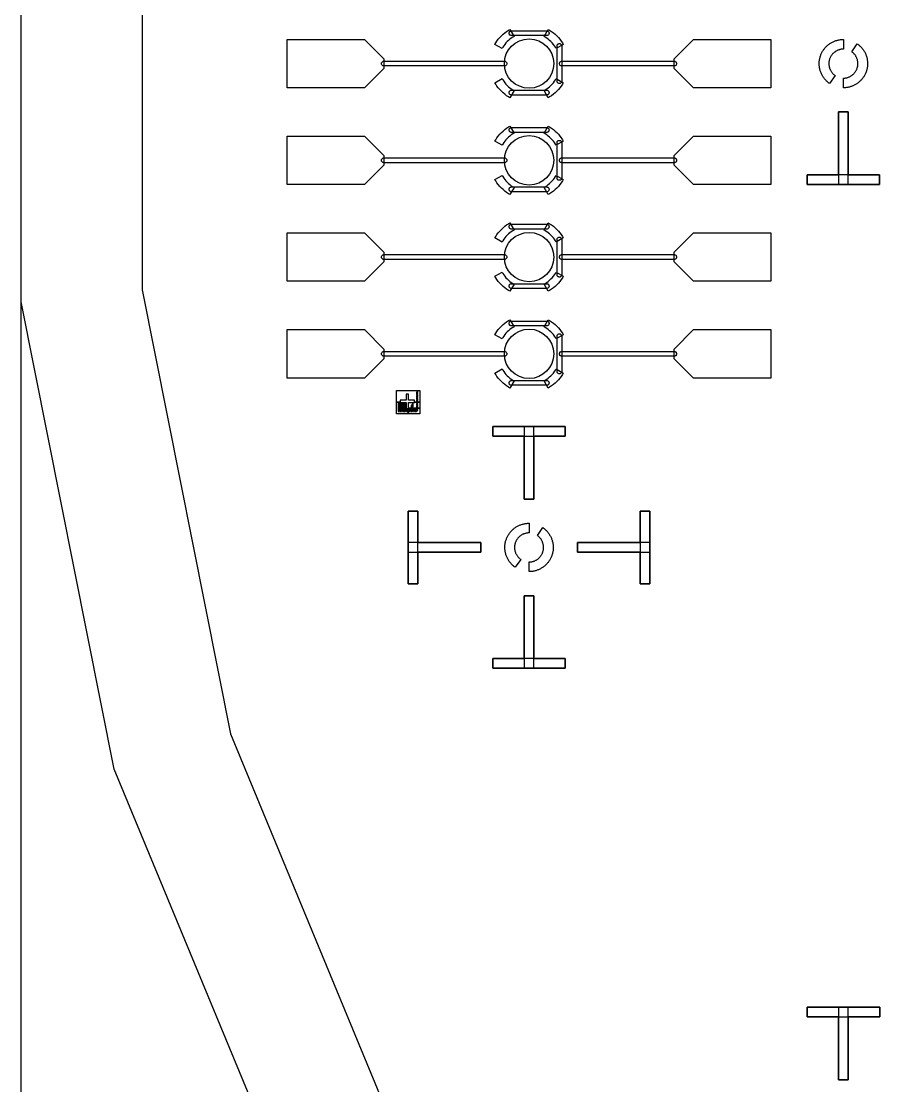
# Model space of a CAD drawing. Extents: x -17000 to 83000, y -61000 to 39000.
# Drawn here: x -17000 to 875, y -32126 to -10126 of the extents above; entities that cross this region are included whole.
import ezdxf

# ---------------------------------------------------------------- set-up
doc = ezdxf.new("R2010")
doc.units = 0
doc.layers.add('Boundaries', color=3, linetype='CONTINUOUS')
doc.layers.add('Central Electrodes', color=2, linetype='CONTINUOUS')

# ---------------------------------------------------------------- blocks, each defined once
blk = doc.blocks.new('Half_moon_alignment1')
at = {"layer": 'Central Electrodes'}
for points in [[(-286.79, -409.58), (-299.5, -400.5), (-311.75, -391), (-324, -381), (-335.75, -370.75), (-347, -360), (-358, -349), (-368.75, -337.5), (-379.25, -326), (-389.25, -314), (-398.75, -301.5), (-408, -289), (-417, -276), (-425.25, -263), (-433.25, -249.5), (-441, -236), (-448, -222), (-454.75, -208), (-461, -193.5), (-466.75, -179), (-472.25, -164.5), (-477.25, -149.5), (-481.5, -134.5), (-485.5, -119.5), (-489, -104.25), (-492, -89), (-494.5, -73.5), (-496.75, -58), (-498.25, -42.5), (-499.25, -27), (-500, -11.25), (-500, 4.25), (-499.75, 20), (-498.75, 35.5), (-497.5, 51), (-495.5, 66.5), (-493.25, 82), (-490.5, 97.5), (-487.25, 112.75), (-483.5, 127.75), (-479.25, 143), (-474.5, 157.75), (-469.25, 172.5), (-463.75, 187), (-457.75, 201.5), (-451, 215.75), (-444.25, 229.75), (-436.75, 243.5), (-429, 257), (-420.75, 270.25), (-412, 283.25), (-403, 296), (-393.5, 308.5), (-383.75, 320.5), (-373.5, 332.5), (-363, 344), (-352, 355), (-340.75, 366), (-329.25, 376.5), (-317.25, 386.5), (-305, 396.25), (-292.5, 405.5), (-279.75, 414.5), (-266.5, 423), (-253.25, 431.25), (-239.75, 438.75), (-225.75, 446), (-211.75, 453), (-197.5, 459.25), (-183, 465.25), (-168.5, 470.75), (-153.75, 475.75), (-138.75, 480.5), (-123.75, 484.5), (-108.5, 488), (-93.25, 491.25), (-77.75, 494), (-62.25, 496.25), (-46.75, 497.75), (-31.25, 499), (-15.5, 499.75), (0, 500), (0, 300), (-12, 299.75), (-24, 299), (-36, 297.75), (-48, 296.25), (-59.75, 294), (-71.5, 291.25), (-83.25, 288.25), (-94.75, 284.75), (-106.25, 280.75), (-117.25, 276.25), (-128.25, 271.25), (-139, 265.75), (-149.75, 260), (-160, 253.75), (-170, 247.25), (-179.75, 240.25), (-189.25, 232.75), (-198.5, 225), (-207.5, 216.75), (-216, 208.25), (-224.25, 199.5), (-232, 190.25), (-239.5, 180.75), (-246.5, 171), (-253.25, 161), (-259.5, 150.75), (-265.25, 140.25), (-270.75, 129.5), (-275.75, 118.5), (-280.25, 107.25), (-284.25, 96), (-288, 84.5), (-291, 72.75), (-293.75, 61), (-296, 49.25), (-297.75, 37.25), (-299, 25.25), (-299.75, 13.25), (-300, 1.25), (-299.75, -10.75), (-299.25, -22.75), (-298, -34.75), (-296.25, -46.75), (-294.25, -58.75), (-291.75, -70.5), (-288.5, -82), (-285, -93.5), (-281, -105), (-276.75, -116.25), (-271.75, -127.25), (-266.5, -138), (-260.75, -148.5), (-254.5, -159), (-248, -169), (-241, -178.75), (-233.5, -188.25), (-225.75, -197.5), (-217.75, -206.5), (-209.25, -215), (-200.5, -223.25), (-191.25, -231.25), (-181.75, -238.75), (-172.07, -245.75)], [(0, -500), (0, -300), (12, -299.75), (24, -299), (36, -297.75), (48, -296.25), (59.75, -294), (71.5, -291.25), (83.25, -288.25), (94.75, -284.75), (106.25, -280.75), (117.25, -276.25), (128.25, -271.25), (139, -265.75), (149.75, -260), (160, -253.75), (170, -247.25), (179.75, -240.25), (189.25, -232.75), (198.5, -225), (207.5, -216.75), (216, -208.25), (224.25, -199.5), (232, -190.25), (239.5, -180.75), (246.5, -171), (253.25, -161), (259.5, -150.75), (265.25, -140.25), (270.75, -129.5), (275.75, -118.5), (280.25, -107.25), (284.25, -96), (288, -84.5), (291, -72.75), (293.75, -61), (296, -49.25), (297.75, -37.25), (299, -25.25), (299.75, -13.25), (300, -1.25), (299.75, 10.75), (299.25, 22.75), (298, 34.75), (296.25, 46.75), (294.25, 58.75), (291.75, 70.5), (288.5, 82), (285, 93.5), (281, 105), (276.75, 116.25), (271.75, 127.25), (266.5, 138), (260.75, 148.5), (254.5, 159), (248, 169), (241, 178.75), (233.5, 188.25), (225.75, 197.5), (217.75, 206.5), (209.25, 215), (200.5, 223.25), (191.25, 231.25), (181.75, 238.75), (172.07, 245.75), (286.79, 409.58), (299.5, 400.5), (311.75, 391), (324, 381), (335.75, 370.75), (347, 360), (358, 349), (368.75, 337.5), (379.25, 326), (389.25, 314), (398.75, 301.5), (408, 289), (417, 276), (425.25, 263), (433.25, 249.5), (441, 236), (448, 222), (454.75, 208), (461, 193.5), (466.75, 179), (472.25, 164.5), (477.25, 149.5), (481.5, 134.5), (485.5, 119.5), (489, 104.25), (492, 89), (494.5, 73.5), (496.75, 58), (498.25, 42.5), (499.25, 27), (500, 11.25), (500, -4.25), (499.75, -20), (498.75, -35.5), (497.5, -51), (495.5, -66.5), (493.25, -82), (490.5, -97.5), (487.25, -112.75), (483.5, -127.75), (479.25, -143), (474.5, -157.75), (469.25, -172.5), (463.75, -187), (457.75, -201.5), (451, -215.75), (444.25, -229.75), (436.75, -243.5), (429, -257), (420.75, -270.25), (412, -283.25), (403, -296), (393.5, -308.5), (383.75, -320.5), (373.5, -332.5), (363, -344), (352, -355), (340.75, -366), (329.25, -376.5), (317.25, -386.5), (305, -396.25), (292.5, -405.5), (279.75, -414.5), (266.5, -423), (253.25, -431.25), (239.75, -438.75), (225.75, -446), (211.75, -453), (197.5, -459.25), (183, -465.25), (168.5, -470.75), (153.75, -475.75), (138.75, -480.5), (123.75, -484.5), (108.5, -488), (93.25, -491.25), (77.75, -494), (62.25, -496.25), (46.75, -497.75), (31.25, -499), (15.5, -499.75)]]:
    blk.add_lwpolyline(points, close=True, dxfattribs=at)
blk = doc.blocks.new('BIG_photolith_alignment1')
at = {"layer": 'Central Electrodes'}
for points in [[(-225, -17.5), (-225, 225), (210, 225), (210, 190), (190, 190), (190, 185), (210, 185), (210, 180.5), (190, 180.5), (190, 175.5), (210, 175.5), (210, 171), (190, 171), (190, 166), (210, 166), (210, 161.5), (190, 161.5), (190, 156.5), (210, 156.5), (210, 152), (190, 152), (190, 147), (210, 147), (210, 142.5), (190, 142.5), (190, 137.5), (210, 137.5), (210, 133), (190, 133), (190, 128), (210, 128), (210, 123.5), (190, 123.5), (190, 118.5), (210, 118.5), (210, 114), (190, 114), (190, 109), (210, 109), (210, 104.5), (190, 104.5), (190, 99.5), (210, 99.5), (210, 95), (190, 95), (190, 90), (210, 90), (210, 85.5), (190, 85.5), (190, 80.5), (210, 80.5), (210, 76), (190, 76), (190, 71), (210, 71), (210, 66.5), (190, 66.5), (190, 61.5), (210, 61.5), (210, 57), (190, 57), (190, 52), (210, 52), (210, 47.5), (190, 47.5), (190, 42.5), (210, 42.5), (210, 38), (190, 38), (190, 33), (210, 33), (210, 28.5), (190, 28.5), (190, 23.5), (210, 23.5), (210, 19), (190, 19), (190, 14), (210, 14), (210, 9.5), (190, 9.5), (190, 4.5), (210, 4.5), (210, 0), (185, 0), (185, -5), (210, -5), (210, -9.5), (190, -9.5), (190, -14.5), (210, -14.5), (210, 225), (260, 225), (260, -17.5), (150, -17.5), (150, 25), (25, 25), (25, 150), (-25, 150), (-25, 25), (-150, 25), (-150, -17.5)], [(-225, -260), (-225, -17.5), (-185, -17.5), (-185, -190), (-190, -190), (-190, -210), (-185, -210), (-185, -17.5), (-175.5, -17.5), (-175.5, -190), (-180.5, -190), (-180.5, -210), (-175.5, -210), (-175.5, -17.5), (-166, -17.5), (-166, -190), (-171, -190), (-171, -210), (-166, -210), (-166, -17.5), (-156.5, -17.5), (-156.5, -190), (-161.5, -190), (-161.5, -210), (-156.5, -210), (-156.5, -17.5), (-150, -17.5), (-150, -25), (-147, -25), (-147, -190), (-152, -190), (-152, -210), (-147, -210), (-147, -25), (-137.5, -25), (-137.5, -190), (-142.5, -190), (-142.5, -210), (-137.5, -210), (-137.5, -25), (-128, -25), (-128, -190), (-133, -190), (-133, -210), (-128, -210), (-128, -25), (-118.5, -25), (-118.5, -190), (-123.5, -190), (-123.5, -210), (-118.5, -210), (-118.5, -25), (-109, -25), (-109, -190), (-114, -190), (-114, -210), (-109, -210), (-109, -25), (-99.5, -25), (-99.5, -190), (-104.5, -190), (-104.5, -210), (-99.5, -210), (-99.5, -25), (-90, -25), (-90, -190), (-95, -190), (-95, -210), (-90, -210), (-90, -25), (-80.5, -25), (-80.5, -190), (-85.5, -190), (-85.5, -210), (-80.5, -210), (-80.5, -25), (-71, -25), (-71, -190), (-76, -190), (-76, -210), (-71, -210), (-71, -25), (-61.5, -25), (-61.5, -190), (-66.5, -190), (-66.5, -210), (-61.5, -210), (-61.5, -25), (-52, -25), (-52, -190), (-57, -190), (-57, -210), (-52, -210), (-52, -25), (-42.5, -25), (-42.5, -190), (-47.5, -190), (-47.5, -210), (-42.5, -210), (-42.5, -25), (-33, -25), (-33, -190), (-38, -190), (-38, -210), (-33, -210), (-33, -25), (-25, -25), (-25, -150), (-23.5, -150), (-23.5, -190), (-28.5, -190), (-28.5, -210), (-23.5, -210), (-23.5, -150), (-14, -150), (-14, -190), (-19, -190), (-19, -210), (-14, -210), (-14, -150), (-4.5, -150), (-4.5, -190), (-9.5, -190), (-9.5, -210), (-4.5, -210), (-4.5, -150), (5, -150), (5, -185), (0, -185), (0, -210), (5, -210), (5, -150), (14.5, -150), (14.5, -190), (9.5, -190), (9.5, -210), (14.5, -210), (14.5, -150), (17.5, -150), (17.5, -260)], [(17.5, -260), (17.5, -150), (24, -150), (24, -190), (19, -190), (19, -210), (24, -210), (24, -150), (25, -150), (25, -138.75), (33.5, -138.75), (33.5, -190), (28.5, -190), (28.5, -210), (33.5, -210), (33.5, -138.75), (43, -138.75), (43, -190), (38, -190), (38, -210), (43, -210), (43, -138.75), (52.5, -138.75), (52.5, -190), (47.5, -190), (47.5, -210), (52.5, -210), (52.5, -138.75), (62, -138.75), (62, -190), (57, -190), (57, -210), (62, -210), (62, -138.75), (71.5, -138.75), (71.5, -190), (66.5, -190), (66.5, -210), (71.5, -210), (71.5, -138.75), (81, -138.75), (81, -190), (76, -190), (76, -210), (81, -210), (81, -138.75), (90.5, -138.75), (90.5, -190), (85.5, -190), (85.5, -210), (90.5, -210), (90.5, -138.75), (100, -138.75), (100, -190), (95, -190), (95, -210), (100, -210), (100, -138.75), (109.5, -138.75), (109.5, -190), (104.5, -190), (104.5, -210), (109.5, -210), (109.5, -138.75), (119, -138.75), (119, -190), (114, -190), (114, -210), (119, -210), (119, -138.75), (128.5, -138.75), (128.5, -190), (123.5, -190), (123.5, -210), (128.5, -210), (128.5, -138.75), (138, -138.75), (138, -190), (133, -190), (133, -210), (138, -210), (138, -138.75), (147.5, -138.75), (147.5, -190), (142.5, -190), (142.5, -210), (147.5, -210), (147.5, -138.75), (157, -138.75), (157, -190), (152, -190), (152, -210), (157, -210), (157, -138.75), (166.5, -138.75), (166.5, -190), (161.5, -190), (161.5, -210), (166.5, -210), (166.5, -138.75), (176, -138.75), (176, -190), (171, -190), (171, -210), (176, -210), (176, -138.75), (185.5, -138.75), (185.5, -190), (180.5, -190), (180.5, -210), (185.5, -210), (185.5, -138.75), (210, -138.75), (210, -142.5), (190, -142.5), (190, -147.5), (210, -147.5), (210, -152), (190, -152), (190, -157), (210, -157), (210, -161.5), (190, -161.5), (190, -166.5), (210, -166.5), (210, -171), (190, -171), (190, -176), (210, -176), (210, -180.5), (190, -180.5), (190, -185.5), (210, -185.5), (210, -190), (190, -190), (190, -210), (195, -210), (195, -195), (210, -195), (210, -138.75), (260, -138.75), (260, -260)], [(25, -138.75), (25, -25), (117.5, -25), (117.5, -77.5), (82.5, -77.5), (82.5, -122.5), (117.5, -122.5), (117.5, -25), (150, -25), (150, -17.5), (210, -17.5), (210, -19), (190, -19), (190, -24), (210, -24), (210, -28.5), (190, -28.5), (190, -33.5), (210, -33.5), (210, -38), (190, -38), (190, -43), (210, -43), (210, -47.5), (190, -47.5), (190, -52.5), (210, -52.5), (210, -57), (190, -57), (190, -62), (210, -62), (210, -66.5), (190, -66.5), (190, -71.5), (210, -71.5), (210, -76), (190, -76), (190, -81), (210, -81), (210, -85.5), (190, -85.5), (190, -90.5), (210, -90.5), (210, -95), (190, -95), (190, -100), (210, -100), (210, -104.5), (190, -104.5), (190, -109.5), (210, -109.5), (210, -114), (190, -114), (190, -119), (210, -119), (210, -123.5), (190, -123.5), (190, -128.5), (210, -128.5), (210, -133), (190, -133), (190, -138), (210, -138), (210, -17.5), (260, -17.5), (260, -138.75)], [(92.5, -117.5), (87.5, -112.5), (87.5, -87.5), (92.5, -82.5), (107.5, -82.5), (112.5, -87.5), (112.5, -112.5), (107.5, -117.5), (92.5, -117.5), (92.5, -110), (95, -112.5), (105, -112.5), (107.5, -110), (107.5, -90), (105, -87.5), (95, -87.5), (92.5, -90)]]:
    blk.add_lwpolyline(points, close=True, dxfattribs=at)

msp = doc.modelspace()

# ---------------------------------------------------------------- linework, layer by layer
at = {"layer": 'Boundaries'}
msp.add_lwpolyline([(-17000, -61000), (-17000, 39000), (83000, 39000), (83000, -61000)], close=True, dxfattribs=at)
at = {"layer": 'Central Electrodes'}
for points in [[(47584.462, -59078.528), (37924.57, -61000), (28075.43, -61000), (18415.538, -59078.528), (9316.119, -55309.425), (1126.858, -49837.536), (-5837.536, -42873.142), (-11309.425, -34683.881), (-15078.528, -25584.462), (-17000, -15924.57), (-17000, -6075.43)], [(-14500, -6321.658), (-14500, -15678.342), (-12674.602, -24855.239), (-9093.954, -33499.687), (-3895.659, -41279.485), (2720.515, -47895.659), (10500.313, -53093.954), (19144.761, -56674.602), (28321.658, -58500), (37678.342, -58500), (46855.239, -56674.602)], [(-100.863, -11998.084), (-100.863, -13498.084)], [(99.137, -11998.084), (-100.863, -11998.084)], [(99.137, -13498.084), (99.137, -11998.084)], [(-750.863, -13298.084), (-750.863, -13498.084)], [(749.137, -13298.084), (-750.863, -13298.084)], [(749.137, -13498.084), (749.137, -13298.084)], [(-750.863, -13498.084), (749.137, -13498.084)], [(-100.863, -13498.084), (99.137, -13498.084)], [(-5750.136, -18501.916), (-7250.136, -18501.916)], [(-7250.136, -18501.916), (-7250.136, -18701.916)], [(-6600.136, -18501.916), (-6600.136, -20001.916)], [(-6400.136, -18501.916), (-6600.136, -18501.916)], [(-6400.136, -20001.916), (-6400.136, -18501.916)], [(-5750.136, -18701.916), (-5750.136, -18501.916)], [(-7250.136, -18701.916), (-5750.136, -18701.916)], [(-6600.136, -20001.916), (-6400.136, -20001.916)], [(-8800.136, -20251.916), (-9000.136, -20251.916)], [(-9000.136, -20251.916), (-9000.136, -21751.916)], [(-8800.136, -21751.916), (-8800.136, -20251.916)], [(-4199.865, -20250.973), (-4199.865, -21750.973)], [(-3999.865, -20250.973), (-4199.865, -20250.973)], [(-3999.865, -21750.973), (-3999.865, -20250.973)], [(-9000.136, -20901.916), (-9000.136, -21101.916)], [(-7500.136, -20901.916), (-9000.136, -20901.916)], [(-9000.136, -21101.916), (-7500.136, -21101.916)], [(-7500.136, -21101.916), (-7500.136, -20901.916)], [(-3999.865, -20900.973), (-5499.865, -20900.973)], [(-5499.865, -20900.973), (-5499.865, -21100.973)], [(-5499.865, -21100.973), (-3999.865, -21100.973)], [(-3999.865, -21100.973), (-3999.865, -20900.973)], [(-9000.136, -21751.916), (-8800.136, -21751.916)], [(-4199.865, -21750.973), (-3999.865, -21750.973)], [(-6400.863, -21998.084), (-6600.863, -21998.084)], [(-6600.863, -21998.084), (-6600.863, -23498.084)], [(-6400.863, -23498.084), (-6400.863, -21998.084)], [(-7250.863, -23298.084), (-7250.863, -23498.084)], [(-5750.863, -23298.084), (-7250.863, -23298.084)], [(-5750.863, -23498.084), (-5750.863, -23298.084)], [(-7250.863, -23498.084), (-5750.863, -23498.084)], [(-6600.863, -23498.084), (-6400.863, -23498.084)], [(-750.136, -30501.916), (-750.136, -30701.916)], [(749.865, -30501.916), (-750.136, -30501.916)], [(-100.136, -30501.916), (-100.136, -32001.916)], [(99.865, -30501.916), (-100.136, -30501.916)], [(99.865, -32001.916), (99.865, -30501.916)], [(749.865, -30701.916), (749.865, -30501.916)], [(-750.136, -30701.916), (749.865, -30701.916)], [(-100.136, -32001.916), (99.865, -32001.916)]]:
    msp.add_lwpolyline(points, dxfattribs=at)
for points in [[(-7059.257, -10688.66), (-7206.48, -10603.66), (-7189.697, -10574.589), (-7163.793, -10535.206), (-7135.646, -10497.398), (-7105.346, -10461.287), (-7072.999, -10427.001), (-7038.713, -10394.654), (-7002.602, -10364.354), (-6964.794, -10336.207), (-6925.411, -10310.303), (-6896.34, -10293.52), (-6811.34, -10440.743), (-6836.127, -10455.055), (-6867.243, -10475.521), (-6897.121, -10497.763), (-6925.649, -10521.701), (-6952.74, -10547.26), (-6978.299, -10574.351), (-7002.237, -10602.879), (-7024.479, -10632.757), (-7044.945, -10663.873)], [(-6867.425, -10422.132), (-6877.084, -10420.211), (-6886.184, -10416.441), (-6894.373, -10410.97), (-6901.338, -10404.005), (-6906.809, -10395.816), (-6910.579, -10386.716), (-6912.5, -10377.057), (-6912.5, -10367.207), (-6910.579, -10357.548), (-6906.809, -10348.448), (-6901.338, -10340.259), (-6894.373, -10333.294), (-6886.184, -10327.823), (-6877.084, -10324.053), (-6867.425, -10322.132), (-6132.575, -10322.132), (-6122.916, -10324.053), (-6113.816, -10327.823), (-6105.627, -10333.294), (-6098.662, -10340.259), (-6093.191, -10348.448), (-6089.421, -10357.548), (-6087.5, -10367.207), (-6087.5, -10377.057), (-6089.421, -10386.716), (-6093.191, -10395.816), (-6098.662, -10404.005), (-6105.627, -10410.97), (-6113.816, -10416.441), (-6122.916, -10420.211), (-6132.575, -10422.132)], [(-5940.743, -10688.66), (-5955.055, -10663.873), (-5975.521, -10632.757), (-5997.763, -10602.879), (-6021.701, -10574.351), (-6047.26, -10547.26), (-6074.351, -10521.701), (-6102.879, -10497.763), (-6132.757, -10475.521), (-6163.873, -10455.055), (-6188.66, -10440.743), (-6103.66, -10293.52), (-6074.589, -10310.303), (-6035.206, -10336.207), (-5997.398, -10364.354), (-5961.287, -10394.654), (-5927.001, -10427.001), (-5894.654, -10461.287), (-5864.354, -10497.398), (-5836.207, -10535.206), (-5810.303, -10574.589), (-5793.52, -10603.661)], [(-11500, -11500), (-11500, -10500), (-9900, -10500), (-9500, -10900), (-9500, -11100), (-9900, -11500)], [(-3100, -11500), (-3500, -11100), (-3500, -10900), (-3100, -10500), (-1500, -10500), (-1500, -11500)], [(-5877.057, -11412.5), (-5886.716, -11410.579), (-5895.816, -11406.809), (-5904.005, -11401.338), (-5910.97, -11394.373), (-5916.441, -11386.184), (-5920.211, -11377.084), (-5922.132, -11367.425), (-5922.132, -10632.575), (-5920.211, -10622.916), (-5916.441, -10613.816), (-5910.97, -10605.627), (-5904.005, -10598.662), (-5895.816, -10593.191), (-5886.716, -10589.421), (-5877.057, -10587.5), (-5867.207, -10587.5), (-5857.548, -10589.421), (-5848.448, -10593.191), (-5840.259, -10598.662), (-5833.294, -10605.627), (-5827.823, -10613.816), (-5824.053, -10622.916), (-5822.132, -10632.575), (-5822.132, -11367.425), (-5824.053, -11377.084), (-5827.823, -11386.184), (-5833.294, -11394.373), (-5840.259, -11401.338), (-5848.448, -11406.809), (-5857.548, -11410.579), (-5867.207, -11412.5)], [(-9504.925, -11050), (-9514.584, -11048.079), (-9523.684, -11044.309), (-9531.873, -11038.838), (-9538.838, -11031.873), (-9544.309, -11023.684), (-9548.079, -11014.584), (-9550, -11004.925), (-9550, -10995.075), (-9548.079, -10985.416), (-9544.309, -10976.316), (-9538.838, -10968.127), (-9531.873, -10961.162), (-9523.684, -10955.691), (-9514.584, -10951.921), (-9504.925, -10950), (-7005.327, -10950), (-6995.668, -10951.921), (-6986.568, -10955.691), (-6978.379, -10961.162), (-6971.414, -10968.127), (-6965.943, -10976.316), (-6962.173, -10985.416), (-6960.252, -10995.075), (-6960.252, -11004.925), (-6962.173, -11014.584), (-6965.943, -11023.684), (-6971.414, -11031.873), (-6978.379, -11038.838), (-6986.568, -11044.309), (-6995.668, -11048.079), (-7005.327, -11050)], [(-5827.057, -11050), (-5836.716, -11048.079), (-5845.816, -11044.309), (-5854.005, -11038.838), (-5860.97, -11031.873), (-5866.441, -11023.684), (-5870.211, -11014.584), (-5872.132, -11004.925), (-5872.132, -10995.075), (-5870.211, -10985.416), (-5866.441, -10976.316), (-5860.97, -10968.127), (-5854.005, -10961.162), (-5845.816, -10955.691), (-5836.716, -10951.921), (-5827.057, -10950), (-3495.075, -10950), (-3485.416, -10951.921), (-3476.316, -10955.691), (-3468.127, -10961.162), (-3461.162, -10968.127), (-3455.691, -10976.316), (-3451.921, -10985.416), (-3450, -10995.075), (-3450, -11004.925), (-3451.921, -11014.584), (-3455.691, -11023.684), (-3461.162, -11031.873), (-3468.127, -11038.838), (-3476.316, -11044.309), (-3485.416, -11048.079), (-3495.075, -11050)], [(-6896.34, -11706.48), (-6925.411, -11689.697), (-6964.794, -11663.794), (-7002.602, -11635.646), (-7038.713, -11605.346), (-7072.999, -11572.999), (-7105.346, -11538.713), (-7135.646, -11502.602), (-7163.793, -11464.794), (-7189.697, -11425.411), (-7206.48, -11396.34), (-7059.257, -11311.34), (-7044.945, -11336.127), (-7024.479, -11367.243), (-7002.237, -11397.121), (-6978.299, -11425.649), (-6952.74, -11452.74), (-6925.649, -11478.299), (-6897.121, -11502.237), (-6867.243, -11524.48), (-6836.127, -11544.945), (-6811.34, -11559.257)], [(-6103.66, -11706.48), (-6188.66, -11559.257), (-6163.873, -11544.945), (-6132.757, -11524.48), (-6102.879, -11502.237), (-6074.351, -11478.299), (-6047.26, -11452.74), (-6021.701, -11425.649), (-5997.763, -11397.121), (-5975.521, -11367.243), (-5955.055, -11336.127), (-5940.743, -11311.34), (-5793.52, -11396.34), (-5810.303, -11425.411), (-5836.207, -11464.794), (-5864.354, -11502.602), (-5894.654, -11538.713), (-5927.001, -11572.999), (-5961.287, -11605.346), (-5997.398, -11635.646), (-6035.206, -11663.794), (-6074.589, -11689.697)], [(-6867.425, -11650), (-6877.084, -11648.079), (-6886.184, -11644.309), (-6894.373, -11638.838), (-6901.338, -11631.873), (-6906.809, -11623.684), (-6910.579, -11614.584), (-6912.5, -11604.925), (-6912.5, -11595.075), (-6910.579, -11585.416), (-6906.809, -11576.316), (-6901.338, -11568.127), (-6894.373, -11561.162), (-6886.184, -11555.691), (-6877.084, -11551.921), (-6867.425, -11550), (-6132.575, -11550), (-6122.916, -11551.921), (-6113.816, -11555.691), (-6105.627, -11561.162), (-6098.662, -11568.127), (-6093.191, -11576.316), (-6089.421, -11585.416), (-6087.5, -11595.075), (-6087.5, -11604.925), (-6089.421, -11614.584), (-6093.191, -11623.684), (-6098.662, -11631.873), (-6105.627, -11638.838), (-6113.816, -11644.309), (-6122.916, -11648.079), (-6132.575, -11650)], [(-750.863, -13498.084), (-750.863, -13298.084), (-100.863, -13298.084), (-100.863, -11998.084), (99.137, -11998.084), (99.137, -13298.084), (749.137, -13298.084), (749.137, -13498.084)], [(-7059.257, -12688.66), (-7206.48, -12603.66), (-7189.697, -12574.589), (-7163.793, -12535.206), (-7135.646, -12497.398), (-7105.346, -12461.287), (-7072.999, -12427.001), (-7038.713, -12394.654), (-7002.602, -12364.354), (-6964.794, -12336.207), (-6925.411, -12310.303), (-6896.34, -12293.52), (-6811.34, -12440.743), (-6836.127, -12455.055), (-6867.243, -12475.521), (-6897.121, -12497.763), (-6925.649, -12521.701), (-6952.74, -12547.26), (-6978.299, -12574.351), (-7002.237, -12602.879), (-7024.479, -12632.757), (-7044.945, -12663.873)], [(-5940.743, -12688.66), (-5955.055, -12663.873), (-5975.521, -12632.757), (-5997.763, -12602.879), (-6021.701, -12574.351), (-6047.26, -12547.26), (-6074.351, -12521.701), (-6102.879, -12497.763), (-6132.757, -12475.521), (-6163.873, -12455.055), (-6188.66, -12440.743), (-6103.66, -12293.52), (-6074.589, -12310.303), (-6035.206, -12336.207), (-5997.398, -12364.354), (-5961.287, -12394.654), (-5927.001, -12427.001), (-5894.654, -12461.287), (-5864.354, -12497.398), (-5836.207, -12535.206), (-5810.303, -12574.589), (-5793.52, -12603.66)], [(-11500, -13500), (-11500, -12500), (-9900, -12500), (-9500, -12900), (-9500, -13100), (-9900, -13500)], [(-6867.425, -12422.132), (-6877.084, -12420.211), (-6886.184, -12416.441), (-6894.373, -12410.97), (-6901.338, -12404.005), (-6906.809, -12395.816), (-6910.579, -12386.716), (-6912.5, -12377.057), (-6912.5, -12367.207), (-6910.579, -12357.548), (-6906.809, -12348.448), (-6901.338, -12340.259), (-6894.373, -12333.294), (-6886.184, -12327.823), (-6877.084, -12324.053), (-6867.425, -12322.132), (-6132.575, -12322.132), (-6122.916, -12324.053), (-6113.816, -12327.823), (-6105.627, -12333.294), (-6098.662, -12340.259), (-6093.191, -12348.448), (-6089.421, -12357.548), (-6087.5, -12367.207), (-6087.5, -12377.057), (-6089.421, -12386.716), (-6093.191, -12395.816), (-6098.662, -12404.005), (-6105.627, -12410.97), (-6113.816, -12416.441), (-6122.916, -12420.211), (-6132.575, -12422.132)], [(-3100, -13500), (-3500, -13100), (-3500, -12900), (-3100, -12500), (-1500, -12500), (-1500, -13500)], [(-5877.057, -13412.5), (-5886.716, -13410.579), (-5895.816, -13406.809), (-5904.005, -13401.338), (-5910.97, -13394.373), (-5916.441, -13386.184), (-5920.211, -13377.084), (-5922.132, -13367.425), (-5922.132, -12632.575), (-5920.211, -12622.916), (-5916.441, -12613.816), (-5910.97, -12605.627), (-5904.005, -12598.662), (-5895.816, -12593.191), (-5886.716, -12589.421), (-5877.057, -12587.5), (-5867.207, -12587.5), (-5857.548, -12589.421), (-5848.448, -12593.191), (-5840.259, -12598.662), (-5833.294, -12605.627), (-5827.823, -12613.816), (-5824.053, -12622.916), (-5822.132, -12632.575), (-5822.132, -13367.425), (-5824.053, -13377.084), (-5827.823, -13386.184), (-5833.294, -13394.373), (-5840.259, -13401.338), (-5848.448, -13406.809), (-5857.548, -13410.579), (-5867.207, -13412.5)], [(-9504.925, -13050), (-9514.584, -13048.079), (-9523.684, -13044.309), (-9531.873, -13038.838), (-9538.838, -13031.873), (-9544.309, -13023.684), (-9548.079, -13014.584), (-9550, -13004.925), (-9550, -12995.075), (-9548.079, -12985.416), (-9544.309, -12976.316), (-9538.838, -12968.127), (-9531.873, -12961.162), (-9523.684, -12955.691), (-9514.584, -12951.921), (-9504.925, -12950), (-7005.327, -12950), (-6995.668, -12951.921), (-6986.568, -12955.691), (-6978.379, -12961.162), (-6971.414, -12968.127), (-6965.943, -12976.316), (-6962.173, -12985.416), (-6960.252, -12995.075), (-6960.252, -13004.925), (-6962.173, -13014.584), (-6965.943, -13023.684), (-6971.414, -13031.873), (-6978.379, -13038.838), (-6986.568, -13044.309), (-6995.668, -13048.079), (-7005.327, -13050)], [(-5827.057, -13050), (-5836.716, -13048.079), (-5845.816, -13044.309), (-5854.005, -13038.838), (-5860.97, -13031.873), (-5866.441, -13023.684), (-5870.211, -13014.584), (-5872.132, -13004.925), (-5872.132, -12995.075), (-5870.211, -12985.416), (-5866.441, -12976.316), (-5860.97, -12968.127), (-5854.005, -12961.162), (-5845.816, -12955.691), (-5836.716, -12951.921), (-5827.057, -12950), (-3495.075, -12950), (-3485.416, -12951.921), (-3476.316, -12955.691), (-3468.127, -12961.162), (-3461.162, -12968.127), (-3455.691, -12976.316), (-3451.921, -12985.416), (-3450, -12995.075), (-3450, -13004.925), (-3451.921, -13014.584), (-3455.691, -13023.684), (-3461.162, -13031.873), (-3468.127, -13038.838), (-3476.316, -13044.309), (-3485.416, -13048.079), (-3495.075, -13050)], [(-6896.34, -13706.48), (-6925.411, -13689.697), (-6964.794, -13663.794), (-7002.602, -13635.646), (-7038.713, -13605.346), (-7072.999, -13572.999), (-7105.346, -13538.713), (-7135.646, -13502.602), (-7163.793, -13464.794), (-7189.697, -13425.411), (-7206.48, -13396.34), (-7059.257, -13311.34), (-7044.945, -13336.127), (-7024.479, -13367.243), (-7002.237, -13397.121), (-6978.299, -13425.649), (-6952.74, -13452.74), (-6925.649, -13478.299), (-6897.121, -13502.237), (-6867.243, -13524.48), (-6836.127, -13544.945), (-6811.34, -13559.257)], [(-6103.66, -13706.48), (-6188.66, -13559.257), (-6163.873, -13544.945), (-6132.757, -13524.48), (-6102.879, -13502.237), (-6074.351, -13478.299), (-6047.26, -13452.74), (-6021.701, -13425.649), (-5997.763, -13397.121), (-5975.521, -13367.243), (-5955.055, -13336.127), (-5940.743, -13311.34), (-5793.52, -13396.34), (-5810.303, -13425.411), (-5836.207, -13464.794), (-5864.354, -13502.602), (-5894.654, -13538.713), (-5927.001, -13572.999), (-5961.287, -13605.346), (-5997.398, -13635.646), (-6035.206, -13663.794), (-6074.589, -13689.697)], [(-6867.425, -13650), (-6877.084, -13648.079), (-6886.184, -13644.309), (-6894.373, -13638.838), (-6901.338, -13631.873), (-6906.809, -13623.684), (-6910.579, -13614.584), (-6912.5, -13604.925), (-6912.5, -13595.075), (-6910.579, -13585.416), (-6906.809, -13576.316), (-6901.338, -13568.127), (-6894.373, -13561.162), (-6886.184, -13555.691), (-6877.084, -13551.921), (-6867.425, -13550), (-6132.575, -13550), (-6122.916, -13551.921), (-6113.816, -13555.691), (-6105.627, -13561.162), (-6098.662, -13568.127), (-6093.191, -13576.316), (-6089.421, -13585.416), (-6087.5, -13595.075), (-6087.5, -13604.925), (-6089.421, -13614.584), (-6093.191, -13623.684), (-6098.662, -13631.873), (-6105.627, -13638.838), (-6113.816, -13644.309), (-6122.916, -13648.079), (-6132.575, -13650)], [(-7059.257, -14688.66), (-7206.48, -14603.66), (-7189.697, -14574.589), (-7163.793, -14535.206), (-7135.646, -14497.398), (-7105.346, -14461.287), (-7072.999, -14427.001), (-7038.713, -14394.654), (-7002.602, -14364.354), (-6964.794, -14336.207), (-6925.411, -14310.303), (-6896.34, -14293.52), (-6811.34, -14440.743), (-6836.127, -14455.055), (-6867.243, -14475.521), (-6897.121, -14497.763), (-6925.649, -14521.701), (-6952.74, -14547.26), (-6978.299, -14574.351), (-7002.237, -14602.879), (-7024.479, -14632.757), (-7044.945, -14663.873)], [(-5940.743, -14688.66), (-5955.055, -14663.873), (-5975.521, -14632.757), (-5997.763, -14602.879), (-6021.701, -14574.351), (-6047.26, -14547.26), (-6074.351, -14521.701), (-6102.879, -14497.763), (-6132.757, -14475.521), (-6163.873, -14455.055), (-6188.66, -14440.743), (-6103.66, -14293.52), (-6074.589, -14310.303), (-6035.206, -14336.207), (-5997.398, -14364.354), (-5961.287, -14394.654), (-5927.001, -14427.001), (-5894.654, -14461.287), (-5864.354, -14497.398), (-5836.207, -14535.206), (-5810.303, -14574.589), (-5793.52, -14603.661)], [(-11500, -15500), (-11500, -14500), (-9900, -14500), (-9500, -14900), (-9500, -15100), (-9900, -15500)], [(-6867.425, -14422.132), (-6877.084, -14420.211), (-6886.184, -14416.441), (-6894.373, -14410.97), (-6901.338, -14404.005), (-6906.809, -14395.816), (-6910.579, -14386.716), (-6912.5, -14377.057), (-6912.5, -14367.207), (-6910.579, -14357.548), (-6906.809, -14348.448), (-6901.338, -14340.259), (-6894.373, -14333.294), (-6886.184, -14327.823), (-6877.084, -14324.053), (-6867.425, -14322.132), (-6132.575, -14322.132), (-6122.916, -14324.053), (-6113.816, -14327.823), (-6105.627, -14333.294), (-6098.662, -14340.259), (-6093.191, -14348.448), (-6089.421, -14357.548), (-6087.5, -14367.207), (-6087.5, -14377.057), (-6089.421, -14386.716), (-6093.191, -14395.816), (-6098.662, -14404.005), (-6105.627, -14410.97), (-6113.816, -14416.441), (-6122.916, -14420.211), (-6132.575, -14422.132)], [(-3100, -15500), (-3500, -15100), (-3500, -14900), (-3100, -14500), (-1500, -14500), (-1500, -15500)], [(-5877.057, -15412.5), (-5886.716, -15410.579), (-5895.816, -15406.809), (-5904.005, -15401.338), (-5910.97, -15394.373), (-5916.441, -15386.184), (-5920.211, -15377.084), (-5922.132, -15367.425), (-5922.132, -14632.575), (-5920.211, -14622.916), (-5916.441, -14613.816), (-5910.97, -14605.627), (-5904.005, -14598.662), (-5895.816, -14593.191), (-5886.716, -14589.421), (-5877.057, -14587.5), (-5867.207, -14587.5), (-5857.548, -14589.421), (-5848.448, -14593.191), (-5840.259, -14598.662), (-5833.294, -14605.627), (-5827.823, -14613.816), (-5824.053, -14622.916), (-5822.132, -14632.575), (-5822.132, -15367.425), (-5824.053, -15377.084), (-5827.823, -15386.184), (-5833.294, -15394.373), (-5840.259, -15401.338), (-5848.448, -15406.809), (-5857.548, -15410.579), (-5867.207, -15412.5)], [(-9504.925, -15050), (-9514.584, -15048.079), (-9523.684, -15044.309), (-9531.873, -15038.838), (-9538.838, -15031.873), (-9544.309, -15023.684), (-9548.079, -15014.584), (-9550, -15004.925), (-9550, -14995.075), (-9548.079, -14985.416), (-9544.309, -14976.316), (-9538.838, -14968.127), (-9531.873, -14961.162), (-9523.684, -14955.691), (-9514.584, -14951.921), (-9504.925, -14950), (-7005.327, -14950), (-6995.668, -14951.921), (-6986.568, -14955.691), (-6978.379, -14961.162), (-6971.414, -14968.127), (-6965.943, -14976.316), (-6962.173, -14985.416), (-6960.252, -14995.075), (-6960.252, -15004.925), (-6962.173, -15014.584), (-6965.943, -15023.684), (-6971.414, -15031.873), (-6978.379, -15038.838), (-6986.568, -15044.309), (-6995.668, -15048.079), (-7005.327, -15050)], [(-5827.057, -15050), (-5836.716, -15048.079), (-5845.816, -15044.309), (-5854.005, -15038.838), (-5860.97, -15031.873), (-5866.441, -15023.684), (-5870.211, -15014.584), (-5872.132, -15004.925), (-5872.132, -14995.075), (-5870.211, -14985.416), (-5866.441, -14976.316), (-5860.97, -14968.127), (-5854.005, -14961.162), (-5845.816, -14955.691), (-5836.716, -14951.921), (-5827.057, -14950), (-3495.075, -14950), (-3485.416, -14951.921), (-3476.316, -14955.691), (-3468.127, -14961.162), (-3461.162, -14968.127), (-3455.691, -14976.316), (-3451.921, -14985.416), (-3450, -14995.075), (-3450, -15004.925), (-3451.921, -15014.584), (-3455.691, -15023.684), (-3461.162, -15031.873), (-3468.127, -15038.838), (-3476.316, -15044.309), (-3485.416, -15048.079), (-3495.075, -15050)], [(-6896.34, -15706.48), (-6925.411, -15689.697), (-6964.794, -15663.794), (-7002.602, -15635.646), (-7038.713, -15605.346), (-7072.999, -15572.999), (-7105.346, -15538.713), (-7135.646, -15502.602), (-7163.793, -15464.794), (-7189.697, -15425.411), (-7206.48, -15396.34), (-7059.257, -15311.34), (-7044.945, -15336.127), (-7024.479, -15367.243), (-7002.237, -15397.121), (-6978.299, -15425.649), (-6952.74, -15452.74), (-6925.649, -15478.299), (-6897.121, -15502.237), (-6867.243, -15524.48), (-6836.127, -15544.945), (-6811.34, -15559.257)], [(-6103.66, -15706.48), (-6188.66, -15559.257), (-6163.873, -15544.945), (-6132.757, -15524.48), (-6102.879, -15502.237), (-6074.351, -15478.299), (-6047.26, -15452.74), (-6021.701, -15425.649), (-5997.763, -15397.121), (-5975.521, -15367.243), (-5955.055, -15336.127), (-5940.743, -15311.34), (-5793.52, -15396.34), (-5810.303, -15425.411), (-5836.207, -15464.794), (-5864.354, -15502.602), (-5894.654, -15538.713), (-5927.001, -15572.999), (-5961.287, -15605.346), (-5997.398, -15635.646), (-6035.206, -15663.794), (-6074.589, -15689.697)], [(-6867.425, -15650), (-6877.084, -15648.079), (-6886.184, -15644.309), (-6894.373, -15638.838), (-6901.338, -15631.873), (-6906.809, -15623.684), (-6910.579, -15614.584), (-6912.5, -15604.925), (-6912.5, -15595.075), (-6910.579, -15585.416), (-6906.809, -15576.316), (-6901.338, -15568.127), (-6894.373, -15561.162), (-6886.184, -15555.691), (-6877.084, -15551.921), (-6867.425, -15550), (-6132.575, -15550), (-6122.916, -15551.921), (-6113.816, -15555.691), (-6105.627, -15561.162), (-6098.662, -15568.127), (-6093.191, -15576.316), (-6089.421, -15585.416), (-6087.5, -15595.075), (-6087.5, -15604.925), (-6089.421, -15614.584), (-6093.191, -15623.684), (-6098.662, -15631.873), (-6105.627, -15638.838), (-6113.816, -15644.309), (-6122.916, -15648.079), (-6132.575, -15650)], [(-11500, -17500), (-11500, -16500), (-9900, -16500), (-9500, -16900), (-9500, -17100), (-9900, -17500)], [(-7059.257, -16688.66), (-7206.48, -16603.66), (-7189.697, -16574.589), (-7163.793, -16535.206), (-7135.646, -16497.398), (-7105.346, -16461.287), (-7072.999, -16427.001), (-7038.713, -16394.654), (-7002.602, -16364.354), (-6964.794, -16336.207), (-6925.411, -16310.303), (-6896.34, -16293.52), (-6811.34, -16440.743), (-6836.127, -16455.055), (-6867.243, -16475.521), (-6897.121, -16497.763), (-6925.649, -16521.701), (-6952.74, -16547.26), (-6978.299, -16574.351), (-7002.237, -16602.879), (-7024.479, -16632.757), (-7044.945, -16663.873)], [(-6867.425, -16422.132), (-6877.084, -16420.211), (-6886.184, -16416.441), (-6894.373, -16410.97), (-6901.338, -16404.005), (-6906.809, -16395.816), (-6910.579, -16386.716), (-6912.5, -16377.057), (-6912.5, -16367.207), (-6910.579, -16357.548), (-6906.809, -16348.448), (-6901.338, -16340.259), (-6894.373, -16333.294), (-6886.184, -16327.823), (-6877.084, -16324.053), (-6867.425, -16322.132), (-6132.575, -16322.132), (-6122.916, -16324.053), (-6113.816, -16327.823), (-6105.627, -16333.294), (-6098.662, -16340.259), (-6093.191, -16348.448), (-6089.421, -16357.548), (-6087.5, -16367.207), (-6087.5, -16377.057), (-6089.421, -16386.716), (-6093.191, -16395.816), (-6098.662, -16404.005), (-6105.627, -16410.97), (-6113.816, -16416.441), (-6122.916, -16420.211), (-6132.575, -16422.132)], [(-5940.743, -16688.66), (-5955.055, -16663.873), (-5975.521, -16632.757), (-5997.763, -16602.879), (-6021.701, -16574.351), (-6047.26, -16547.26), (-6074.351, -16521.701), (-6102.879, -16497.763), (-6132.757, -16475.521), (-6163.873, -16455.055), (-6188.66, -16440.743), (-6103.66, -16293.52), (-6074.589, -16310.303), (-6035.206, -16336.207), (-5997.398, -16364.354), (-5961.287, -16394.654), (-5927.001, -16427.001), (-5894.654, -16461.287), (-5864.354, -16497.398), (-5836.207, -16535.206), (-5810.303, -16574.589), (-5793.52, -16603.661)], [(-3100, -17500), (-3500, -17100), (-3500, -16900), (-3100, -16500), (-1500, -16500), (-1500, -17500)], [(-5877.057, -17412.5), (-5886.716, -17410.579), (-5895.816, -17406.809), (-5904.005, -17401.338), (-5910.97, -17394.373), (-5916.441, -17386.184), (-5920.211, -17377.084), (-5922.132, -17367.425), (-5922.132, -16632.575), (-5920.211, -16622.916), (-5916.441, -16613.816), (-5910.97, -16605.627), (-5904.005, -16598.662), (-5895.816, -16593.191), (-5886.716, -16589.421), (-5877.057, -16587.5), (-5867.207, -16587.5), (-5857.548, -16589.421), (-5848.448, -16593.191), (-5840.259, -16598.662), (-5833.294, -16605.627), (-5827.823, -16613.816), (-5824.053, -16622.916), (-5822.132, -16632.575), (-5822.132, -17367.425), (-5824.053, -17377.084), (-5827.823, -17386.184), (-5833.294, -17394.373), (-5840.259, -17401.338), (-5848.448, -17406.809), (-5857.548, -17410.579), (-5867.207, -17412.5)], [(-9504.925, -17050), (-9514.584, -17048.079), (-9523.684, -17044.309), (-9531.873, -17038.838), (-9538.838, -17031.873), (-9544.309, -17023.684), (-9548.079, -17014.584), (-9550, -17004.925), (-9550, -16995.075), (-9548.079, -16985.416), (-9544.309, -16976.316), (-9538.838, -16968.127), (-9531.873, -16961.162), (-9523.684, -16955.691), (-9514.584, -16951.921), (-9504.925, -16950), (-7005.327, -16950), (-6995.668, -16951.921), (-6986.568, -16955.691), (-6978.379, -16961.162), (-6971.414, -16968.127), (-6965.943, -16976.316), (-6962.173, -16985.416), (-6960.252, -16995.075), (-6960.252, -17004.925), (-6962.173, -17014.584), (-6965.943, -17023.684), (-6971.414, -17031.873), (-6978.379, -17038.838), (-6986.568, -17044.309), (-6995.668, -17048.079), (-7005.327, -17050)], [(-5827.057, -17050), (-5836.716, -17048.079), (-5845.816, -17044.309), (-5854.005, -17038.838), (-5860.97, -17031.873), (-5866.441, -17023.684), (-5870.211, -17014.584), (-5872.132, -17004.925), (-5872.132, -16995.075), (-5870.211, -16985.416), (-5866.441, -16976.316), (-5860.97, -16968.127), (-5854.005, -16961.162), (-5845.816, -16955.691), (-5836.716, -16951.921), (-5827.057, -16950), (-3495.075, -16950), (-3485.416, -16951.921), (-3476.316, -16955.691), (-3468.127, -16961.162), (-3461.162, -16968.127), (-3455.691, -16976.316), (-3451.921, -16985.416), (-3450, -16995.075), (-3450, -17004.925), (-3451.921, -17014.584), (-3455.691, -17023.684), (-3461.162, -17031.873), (-3468.127, -17038.838), (-3476.316, -17044.309), (-3485.416, -17048.079), (-3495.075, -17050)], [(-6896.34, -17706.48), (-6925.411, -17689.697), (-6964.794, -17663.794), (-7002.602, -17635.646), (-7038.713, -17605.346), (-7072.999, -17572.999), (-7105.346, -17538.713), (-7135.646, -17502.602), (-7163.793, -17464.794), (-7189.697, -17425.411), (-7206.48, -17396.34), (-7059.257, -17311.34), (-7044.945, -17336.127), (-7024.479, -17367.243), (-7002.237, -17397.121), (-6978.299, -17425.649), (-6952.74, -17452.74), (-6925.649, -17478.299), (-6897.121, -17502.237), (-6867.243, -17524.48), (-6836.127, -17544.945), (-6811.34, -17559.257)], [(-6103.66, -17706.48), (-6188.66, -17559.257), (-6163.873, -17544.945), (-6132.757, -17524.48), (-6102.879, -17502.237), (-6074.351, -17478.299), (-6047.26, -17452.74), (-6021.701, -17425.649), (-5997.763, -17397.121), (-5975.521, -17367.243), (-5955.055, -17336.127), (-5940.743, -17311.34), (-5793.52, -17396.34), (-5810.303, -17425.411), (-5836.207, -17464.794), (-5864.354, -17502.602), (-5894.654, -17538.713), (-5927.001, -17572.999), (-5961.287, -17605.346), (-5997.398, -17635.646), (-6035.206, -17663.794), (-6074.589, -17689.697)], [(-6867.425, -17650), (-6877.084, -17648.079), (-6886.184, -17644.309), (-6894.373, -17638.838), (-6901.338, -17631.873), (-6906.809, -17623.684), (-6910.579, -17614.584), (-6912.5, -17604.925), (-6912.5, -17595.075), (-6910.579, -17585.416), (-6906.809, -17576.316), (-6901.338, -17568.127), (-6894.373, -17561.162), (-6886.184, -17555.691), (-6877.084, -17551.921), (-6867.425, -17550), (-6132.575, -17550), (-6122.916, -17551.921), (-6113.816, -17555.691), (-6105.627, -17561.162), (-6098.662, -17568.127), (-6093.191, -17576.316), (-6089.421, -17585.416), (-6087.5, -17595.075), (-6087.5, -17604.925), (-6089.421, -17614.584), (-6093.191, -17623.684), (-6098.662, -17631.873), (-6105.627, -17638.838), (-6113.816, -17644.309), (-6122.916, -17648.079), (-6132.575, -17650)], [(-6600.136, -20001.916), (-6600.136, -18701.916), (-7250.136, -18701.916), (-7250.136, -18501.916), (-5750.136, -18501.916), (-5750.136, -18701.916), (-6400.136, -18701.916), (-6400.136, -20001.916)], [(-9000.136, -21751.916), (-9000.136, -20251.916), (-8800.136, -20251.916), (-8800.136, -20901.916), (-7500.136, -20901.916), (-7500.136, -21101.916), (-8800.136, -21101.916), (-8800.136, -21751.916)], [(-4199.865, -21750.973), (-4199.865, -21100.973), (-5499.865, -21100.973), (-5499.865, -20900.973), (-4199.865, -20900.973), (-4199.865, -20250.973), (-3999.865, -20250.973), (-3999.865, -21750.973)], [(-7250.863, -23498.084), (-7250.863, -23298.084), (-6600.863, -23298.084), (-6600.863, -21998.084), (-6400.863, -21998.084), (-6400.863, -23298.084), (-5750.863, -23298.084), (-5750.863, -23498.084)], [(-100.136, -32001.916), (-100.136, -30701.916), (-750.136, -30701.916), (-750.136, -30501.916), (749.865, -30501.916), (749.865, -30701.916), (99.865, -30701.916), (99.865, -32001.916)]]:
    msp.add_lwpolyline(points, close=True, dxfattribs=at)
for centre in [(-6500, -11000), (-6500, -13000), (-6500, -15000), (-6500, -17000)]:
    msp.add_circle(centre, 510.252, dxfattribs=at)

# ---------------------------------------------------------------- block references
for name, p in [('Half_moon_alignment1', (-0.407, -11001.466)), ('BIG_photolith_alignment1', (-9017.5, -17982.5)), ('Half_moon_alignment1', (-6500.407, -21001.466))]:
    msp.add_blockref(name, p)

doc.saveas('drawing.dxf')
